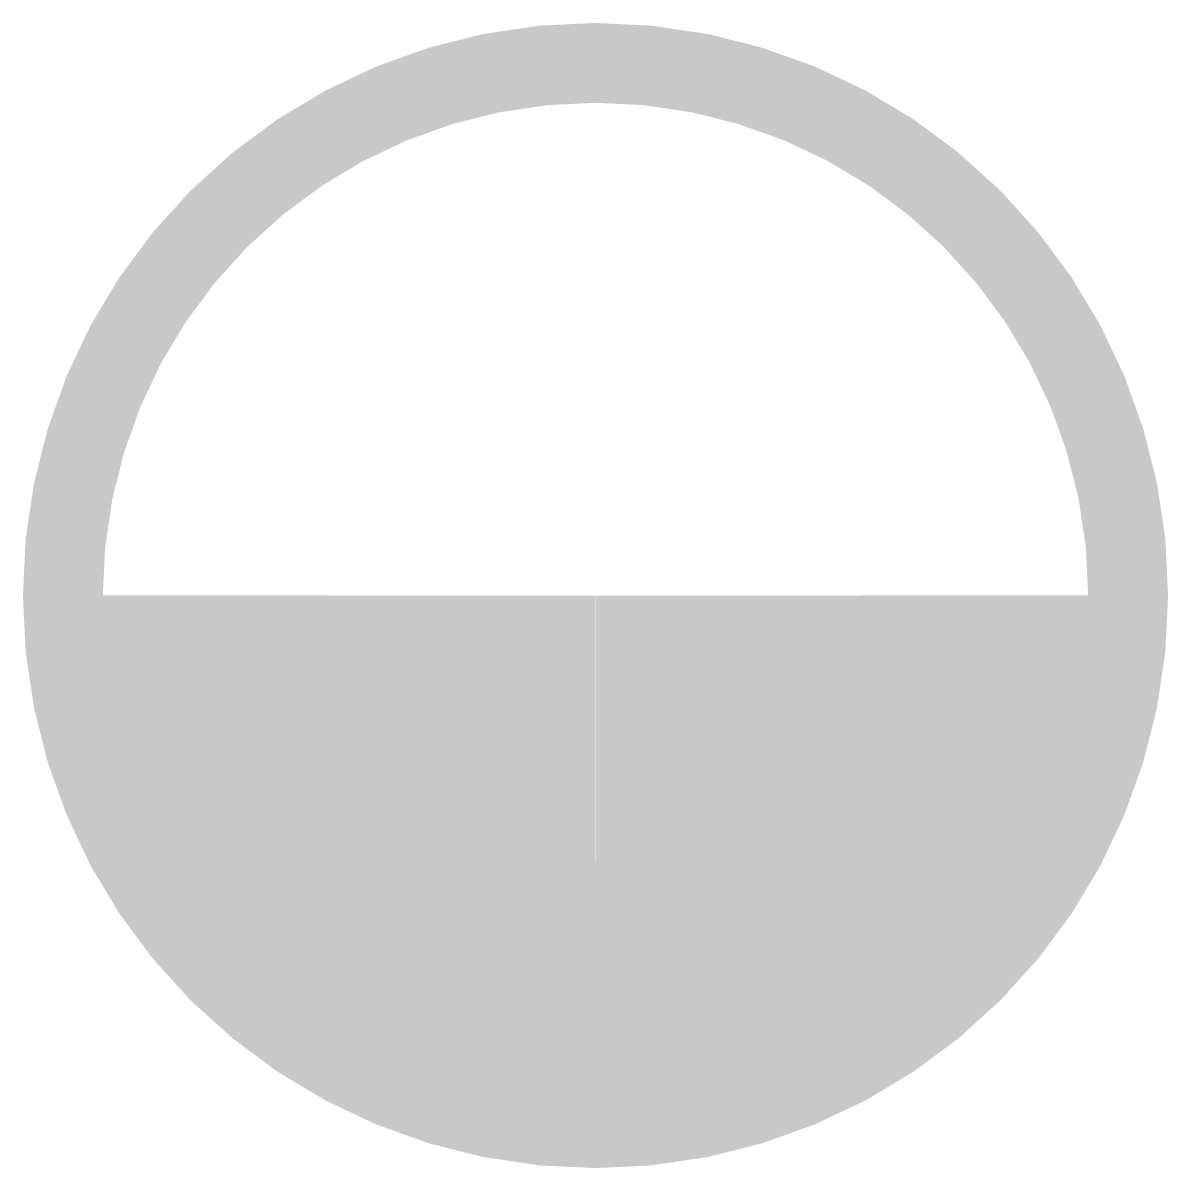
# Model space of a CAD drawing. Extents: x -0.15 to 4.15, y -0.15 to 4.15.
import ezdxf

# ---------------------------------------------------------------- set-up
doc = ezdxf.new("R2010")
doc.units = 0
doc.header["$MEASUREMENT"] = 0
doc.layers.get('0').update_dxf_attribs({"linetype": 'CONTINUOUS'})

msp = doc.modelspace()

# ---------------------------------------------------------------- linework, layer by layer
for points, const_width in [([(0, 2, 1), (4, 2, 1), (0, 2, 1)], 0.3), ([(1, 2, 0.414214), (2, 1, 0.414214), (3, 2, 0.414214)], 2)]:
    msp.add_lwpolyline(points, format="xyb", dxfattribs=dict(const_width=const_width))

doc.saveas('drawing.dxf')
